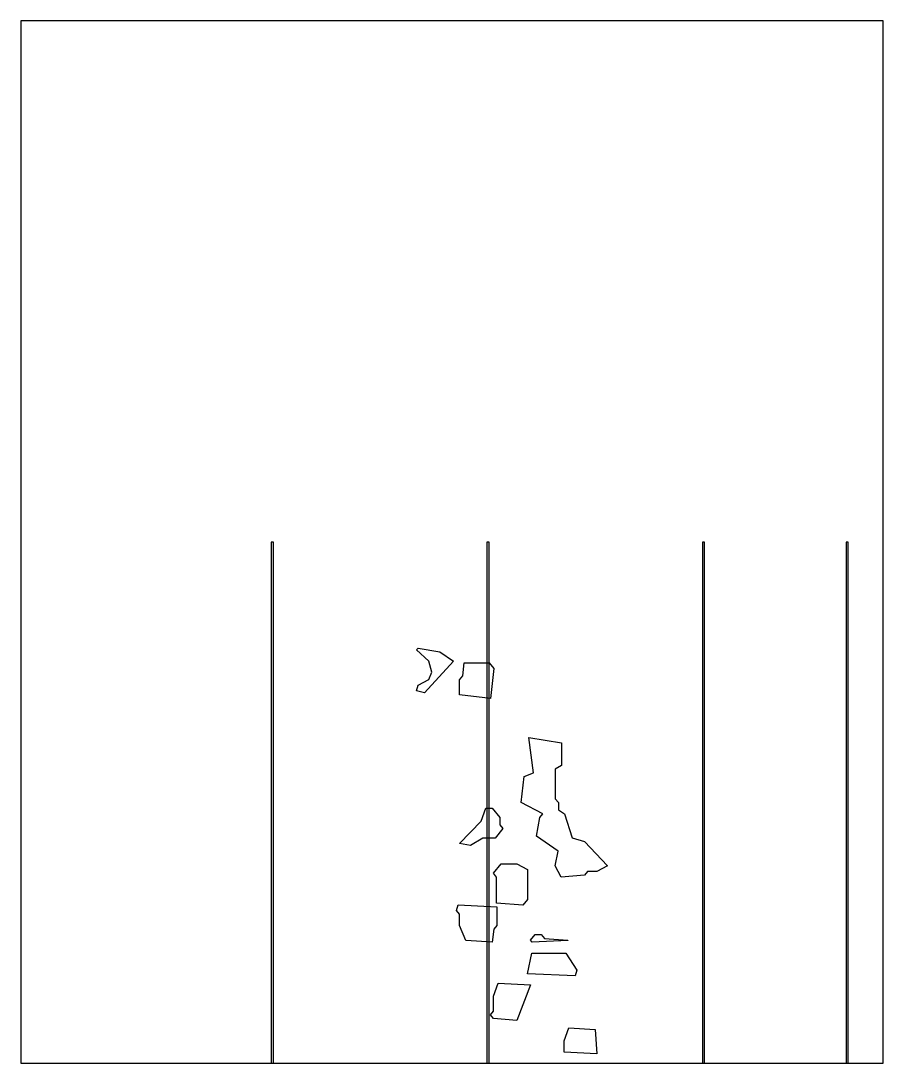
# Model space of a CAD drawing. Header units: millimetres. Extents: x 0 to 1200, y 0 to 1450.
import ezdxf

# ---------------------------------------------------------------- set-up
doc = ezdxf.new("R2010")
doc.units = ezdxf.units.MM
for name, color, linetype in [('OUTLINE', 5, 'Continuous'), ('PIECE', 3, 'Continuous'), ('SLOT', 1, 'Continuous')]:
    doc.layers.add(name, color=color, linetype=linetype)

msp = doc.modelspace()

# ---------------------------------------------------------------- linework, layer by layer
at = {"layer": 'OUTLINE'}
msp.add_lwpolyline([(0, 0), (1200, 0), (1200, 1450), (0, 1450), (0, 0)], close=True, dxfattribs=at)
at = {"layer": 'PIECE'}
for points in [[(550.6, 517.8), (552.8, 525.7), (567.8, 533.5), (572, 543.8), (567.8, 559.2), (550.6, 574.8), (552.8, 577.5), (582.9, 572.3), (602.3, 559.3), (561.5, 515.2), (550.6, 517.8)], [(610.6, 512.6), (610.6, 533.4), (614.9, 538.6), (617.1, 556.8), (651.5, 556.8), (658, 549), (653.7, 507.4), (610.6, 512.6)], [(747.7, 295.1), (717.7, 315.8), (722, 341.8), (726.3, 346.9), (696.3, 362.4), (700.6, 398.8), (713.5, 404), (707, 453.2), (752.2, 445.4), (752.2, 414.2), (743.7, 409.1), (743.7, 367.7), (748, 362.5), (748, 352.2), (756.5, 347), (767.2, 313.4), (784.3, 308.2), (816.6, 274.4), (801.5, 266.6), (788.6, 266.6), (784.3, 261.4), (752.1, 258.8), (743.5, 274.4), (747.7, 295.1)], [(640.6, 336.7), (647.1, 354.8), (655.8, 354.8), (666.5, 341.8), (666.5, 331.5), (670.8, 326.3), (660, 313.2), (642.9, 313.2), (625.7, 302.8), (610.5, 305.5), (640.6, 336.7)], [(668.5, 277.2), (690, 277.2), (705.1, 269.3), (705.1, 227.8), (698.6, 220), (662, 222.6), (662, 258.9), (657.7, 264.1), (668.5, 277.2)], [(608.5, 220.2), (662.2, 217.6), (662.2, 191.6), (658, 186.4), (655.8, 168.2), (619.2, 170.8), (610.6, 191.6), (610.6, 207.1), (606.3, 212.3), (608.5, 220.2)], [(761.2, 171), (761.2, 170.8), (711.4, 168.2), (709.2, 170.9), (715.7, 178.8), (724.3, 178.8), (728.6, 173.6), (761.2, 171)], [(771.5, 121.6), (704.9, 124.2), (711.3, 152.9), (758.6, 152.9), (773.7, 129.5), (771.5, 121.6)], [(664.2, 111.4), (709.4, 108.8), (690.1, 59.4), (657.8, 62), (653.4, 67.3), (657.8, 72.5), (657.8, 93.2), (664.2, 111.4)], [(801.5, 12.8), (756.3, 15.4), (756.3, 31.1), (762.8, 49.3), (799.4, 46.7), (801.5, 12.8)]]:
    msp.add_lwpolyline(points, close=True, dxfattribs=at)
at = {"layer": 'SLOT'}
for points in [[(348.4, 0), (351.5, 0), (351.5, 725), (348.4, 725), (348.4, 0)], [(648.4, 0), (651.6, 0), (651.6, 725), (648.4, 725), (648.4, 0)], [(948.4, 0), (951.5, 0), (951.5, 725), (948.4, 725), (948.4, 0)], [(1148.5, 0), (1151.5, 0), (1151.5, 725), (1148.5, 725), (1148.5, 0)]]:
    msp.add_lwpolyline(points, close=True, dxfattribs=at)

doc.saveas('drawing.dxf')
